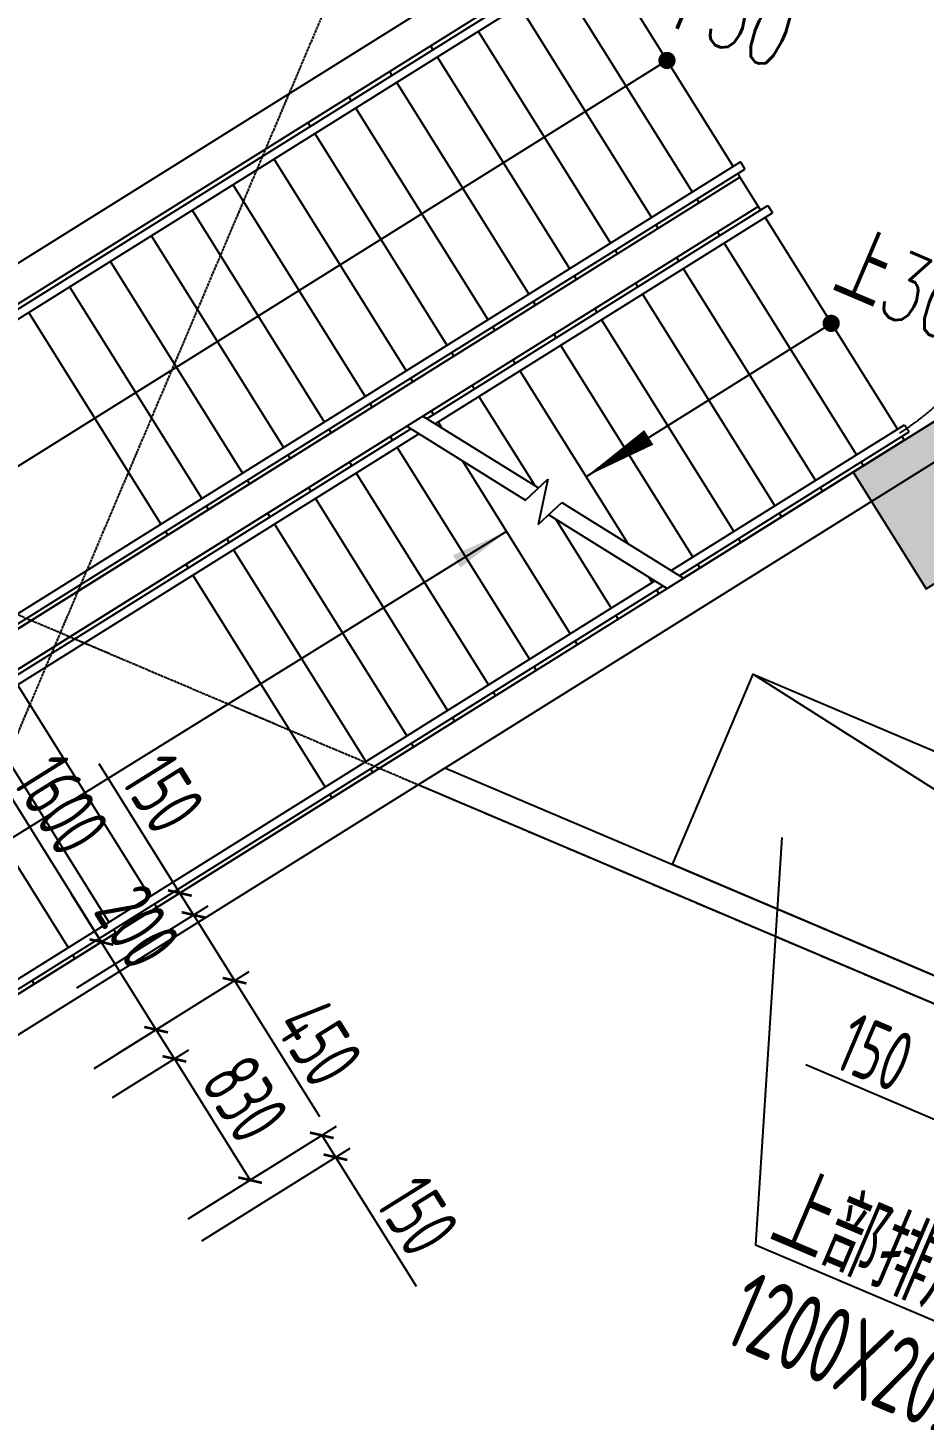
# Model space of a CAD drawing. Extents: x -3523 to 12007717, y -6694179 to 21431.
# Drawn here: x 11929599 to 11934805, y -6424148 to -6416064 of the extents above; entities that cross this region are included whole.
import ezdxf
from ezdxf.enums import TextEntityAlignment as Align
from ezdxf.xclip import XClip

# ---------------------------------------------------------------- set-up
doc = ezdxf.new("R2010")
doc.units = 0
doc.header["$LTSCALE"] = 10
doc.header["$MEASUREMENT"] = 0
doc.header["$XCLIPFRAME"] = 0
doc.linetypes.add('A3-RG-axis-100$0$CENTER', pattern=[2, 1.25, -0.25, 0.25, -0.25])
doc.linetypes.add('A3-RV-4F$0$DASH', pattern=[0.35, 0.25, -0.1])
for name, color, linetype in [('A3-RB-4F-100$0$A-DIMS-100', 1, 'Continuous'), ('A3-RG-axis-100$0$A-GRID', 1, 'A3-RG-axis-100$0$CENTER'), ('A3-RI-4F$0$A-WALL', 7, 'Continuous'), ('A3-RM-4F$0$A-EQPM', 55, 'Continuous'), ('A3-RS-1F$0$A-HATH-GRAY', 8, 'Continuous'), ('A3-RS-1F$0$A-WALL', 7, 'Continuous'), ('A3-RV-4F$0$A-STRS', 50, 'Continuous'), ('A3-RV-4F$0$A-STRS-HRAL', 80, 'Continuous'), ('A3-RV-4F$0$A-SYMB-STRS', 1, 'Continuous'), ('A3-SYMB-4F-100$0$A-SYMB', 4, 'Continuous'), ('A3-SYMB-4F-100$0$A-SYMB-AREA', 4, 'Continuous'), ('A3-SYMB-4F-100$0$A-SYMB-NAME', 4, 'Continuous'), ('A3-SYMB-4F-100$0$A-SYMB-NAME-E', 4, 'Continuous'), ('A3-SYMB-4F-100$0$A-SYMB-STRS', 1, 'Continuous')]:
    doc.layers.add(name, color=color, linetype=linetype)
doc.styles.add('A3-RB-4F-100$0$XD2008', font='xd-hzs.shx', dxfattribs={"width": 0.7, "bigfont": 'xd-hztxt.shx'})
doc.styles.add('A3-SYMB-4F-100$0$ECADI', font='hzs.shx', dxfattribs={"width": 0.7, "bigfont": 'hztxt.shx'})
doc.styles.add('A3-SYMB-4F-100$0$ECADI-TXT', font='simplex.shx', dxfattribs={"bigfont": 'hztxt.shx'})
doc.dimstyles.new('A3-RB-4F-100$0$XD100$0', dxfattribs={"dimscale": 100, "dimtxt": 3.5, "dimasz": 1, "dimexe": 1, "dimexo": 2, "dimgap": 0.5, "dimtad": 1, "dimdec": 0, "dimdsep": 46, "dimtxsty": 'A3-RB-4F-100$0$XD2008', "dimblk1": 'A3-RB-4F-100$0$_ARCHTICK', "dimblk2": 'A3-RB-4F-100$0$_ARCHTICK', "dimsah": 1, "dimcen": 2.5, "dimclrt": 4, "dimaunit": 1, "dimadec": 0, "dimazin": 0, "dimtfac": 1, "dimtdec": 0, "dimtix": 1, "dimtmove": 0, "dimatfit": 3, "dimfxl": 0, "dimtolj": 1, "dimtzin": 0, "dimarcsym": 0})

# ---------------------------------------------------------------- blocks, each defined once
blk = doc.blocks.new('A3-RI-4F')
at = {"layer": 'A3-RI-4F$0$A-WALL'}
for p, q in [((11925395.2, -6420020.5), (11932484.9, -6415590.4)), ((11925331.6, -6420296), (11932760.5, -6415654)), ((11926069.2, -6421721.8), (11933735.6, -6416931.4)), ((11933735.6, -6416931.4), (11933841.6, -6417101)), ((11926175.2, -6421891.4), (11933841.6, -6417101)), ((11925999.5, -6423887.9), (11935995.3, -6417641.9)), ((11926224.3, -6423983.3), (11936032.4, -6417854.5)), ((11932021.9, -6420360.6), (11935231.1, -6421722.8)), ((11931866.6, -6420457.6), (11935310.6, -6421919.5))]:
    blk.add_line(p, q, dxfattribs=at)
blk = doc.blocks.new('A3-RG-axis-100')
at = {"layer": 'A3-RG-axis-100$0$A-GRID'}
for p, q in [((11906717.6, -6409782.5), (11989058.9, -6444734.3)), ((11932913.4, -6412211.1), (11914822.5, -6454830.7))]:
    blk.add_line(p, q, dxfattribs=at)
blk.add_arc((11778730.7, -6694178.7), 294300, 57.267208, 69.150423, dxfattribs=at)
blk = doc.blocks.new('A3-SYMB-4F-100$0$ECADI-TAG-NAME')
at = {"layer": 'A3-SYMB-4F-100$0$A-SYMB-NAME', "style": 'A3-SYMB-4F-100$0$ECADI-TXT', "width": 0.7}
blk.add_attdef('CHINESENAME', (1.855, 1.528), '', height=4, dxfattribs=at)
at = {"layer": 'A3-SYMB-4F-100$0$A-SYMB-NAME-E', "style": 'A3-SYMB-4F-100$0$ECADI-TXT', "width": 0.7}
blk.add_attdef('ENGLISHLOW', (2.183, 6.956), '', height=2.5, dxfattribs=at)
blk = doc.blocks.new('A3-SYMB-4F-100$0$ECADI-TAG-ROOM')
at = {"layer": 'A3-SYMB-4F-100$0$A-SYMB-AREA', "style": 'A3-SYMB-4F-100$0$ECADI', "width": 0.7}
blk.add_attdef('340M2', text='', height=2.5, dxfattribs=at).set_placement((7.167, -1.75), align=Align.MIDDLE_LEFT)
at = {"layer": 'A3-SYMB-4F-100$0$A-SYMB-NAME', "style": 'A3-SYMB-4F-100$0$ECADI', "width": 0.7}
blk.add_attdef('CHINESENAME', (-5.125, 0.088), '', height=4.5, dxfattribs=at)
at = {"layer": 'A3-SYMB-4F-100$0$A-SYMB-NAME-E', "style": 'A3-SYMB-4F-100$0$ECADI', "width": 0.7}
for tag, p in [('ENGLISHHIGH', (-5.125, 8.04)), ('ENGLISHLOW', (-5.125, 4.84))]:
    blk.add_attdef(tag, p, '', height=2.5, dxfattribs=at)
blk = doc.blocks.new('A3-SYMB-4F-100')
at = {"layer": 'A3-SYMB-4F-100$0$A-SYMB'}
blk.add_lwpolyline([(11933978.6, -6420764.6), (11933825.2, -6423129), (11936171.5, -6424124.9)], dxfattribs=at)
ref = blk.add_blockref('A3-SYMB-4F-100$0$ECADI-TAG-ROOM', (11934355.8, -6423319.4), dxfattribs=dict(at, xscale=99.99999999989046, yscale=100.0000000001164, rotation=337))
ref.add_attrib('CHINESENAME', '上部排风井道开洞', (11933887.5, -6423111.1), dxfattribs={"height": 450, "rotation": 337, "style": 'A3-SYMB-4F-100$0$ECADI', "width": 0.7})
ref = blk.add_blockref('A3-SYMB-4F-100$0$ECADI-TAG-ROOM', (11934091, -6423895.2), dxfattribs=dict(at, xscale=99.99999999989046, yscale=100.0000000001164, rotation=337))
ref.add_attrib('CHINESENAME', '1200X2050', (11933622.7, -6423686.9), dxfattribs={"height": 450, "rotation": 337, "style": 'A3-SYMB-4F-100$0$ECADI', "width": 0.7})
at = {"layer": 'A3-SYMB-4F-100$0$A-SYMB-STRS'}
ref = blk.add_blockref('A3-SYMB-4F-100$0$ECADI-TAG-NAME', (11933015.1, -6416084.9), dxfattribs=dict(at, xscale=100, yscale=100, rotation=337))
ref.add_attrib('CHINESENAME', '下30', (11933245.5, -6416016.8), dxfattribs={"height": 400, "rotation": 337, "style": 'A3-SYMB-4F-100$0$ECADI-TXT', "width": 0.7})
ref = blk.add_blockref('A3-SYMB-4F-100$0$ECADI-TAG-NAME', (11934024.5, -6417667.5), dxfattribs=dict(at, xscale=100, yscale=100, rotation=337))
ref.add_attrib('CHINESENAME', '上30', (11934255, -6417599.4), dxfattribs={"height": 400, "rotation": 337, "style": 'A3-SYMB-4F-100$0$ECADI-TXT', "width": 0.7})
blk = doc.blocks.new('A3-RM-4F')
at = {"layer": 'A3-RM-4F$0$A-EQPM'}
blk.add_lwpolyline([(11935231.1, -6421722.8), (11933344.1, -6420921.8), (11933813, -6419817.2), (11935700, -6420618.2)], close=True, dxfattribs=at)
blk.add_lwpolyline([(11933813, -6419817.2), (11935318.5, -6420772.7), (11935231.1, -6421722.8)], dxfattribs=at)
blk = doc.blocks.new('A3-RB-4F-100$0$_ARCHTICK')
at = {"color": 0, "linetype": 'ByBlock', "const_width": 0.15}
blk.add_lwpolyline([(-0.5, -0.5), (0.5, 0.5)], dxfattribs=at)
blk = doc.blocks.new('*D2892')
at = {"layer": 'A3-RB-4F-100$0$A-DIMS-100', "color": 0, "lineweight": -2}
for p, q in [((11928819.4, -6420239.2), (11929263.4, -6419961.7)), ((11929178.6, -6420014.7), (11930026.5, -6421371.6)), ((11929667.3, -6421596), (11930111.3, -6421318.6))]:
    blk.add_line(p, q, dxfattribs=at)
at = {"layer": 'Defpoints', "color": 0}
for p in [(11928649.8, -6420345.1), (11930026.5, -6421371.6), (11929497.7, -6421702)]:
    blk.add_point(p, dxfattribs=at)
at = {"layer": 'A3-RB-4F-100$0$A-DIMS-100', "color": 0, "lineweight": -2, "xscale": 100, "yscale": 100, "zscale": 100}
for p, rotation in [((11929178.6, -6420014.7), 121.9999999998695), ((11930026.5, -6421371.6), 301.9999999998695)]:
    blk.add_blockref('A3-RB-4F-100$0$_ARCHTICK', p, dxfattribs=dict(at, rotation=rotation))
at = {"layer": 'A3-RB-4F-100$0$A-DIMS-100', "color": 4, "insert": (11929793.3, -6420573.9), "char_height": 350, "attachment_point": 5, "rotation": 302, "style": 'A3-RB-4F-100$0$XD2008'}
blk.add_mtext('\\A1;1600', dxfattribs=at)
blk = doc.blocks.new('*D2907')
at = {"layer": 'A3-RB-4F-100$0$A-DIMS-100', "color": 0, "lineweight": -2}
for p, q in [((11930482.1, -6421086.9), (11930014, -6420337.8)), ((11929804.7, -6421510.2), (11930566.9, -6421033.9)), ((11930561.6, -6421214.1), (11930482.1, -6421086.9)), ((11929884.2, -6421637.4), (11930646.4, -6421161.1))]:
    blk.add_line(p, q, dxfattribs=at)
at = {"layer": 'Defpoints', "color": 0}
for p in [(11930561.6, -6421214.1), (11929635.1, -6421616.2), (11929714.5, -6421743.4)]:
    blk.add_point(p, dxfattribs=at)
at = {"layer": 'A3-RB-4F-100$0$A-DIMS-100', "color": 0, "lineweight": -2, "xscale": 100, "yscale": 100, "zscale": 100}
for p, rotation in [((11930482.1, -6421086.9), 121.9997812810557), ((11930561.6, -6421214.1), 301.9997812810557)]:
    blk.add_blockref('A3-RB-4F-100$0$_ARCHTICK', p, dxfattribs=dict(at, rotation=rotation))
at = {"layer": 'A3-RB-4F-100$0$A-DIMS-100', "color": 4, "insert": (11930385.8, -6420508.3), "char_height": 350, "attachment_point": 5, "rotation": 301.99978, "style": 'A3-RB-4F-100$0$XD2008'}
blk.add_mtext('\\A1;150', dxfattribs=at)
blk = doc.blocks.new('*D2908')
at = {"layer": 'A3-RB-4F-100$0$A-DIMS-100', "color": 0, "lineweight": -2}
for p, q in [((11929884.2, -6421637.4), (11930646.4, -6421161.1)), ((11930561.6, -6421214.1), (11930800, -6421595.7)), ((11930122.6, -6422019), (11930884.8, -6421542.7)), ((11930800, -6421595.7), (11931292.8, -6422384.4))]:
    blk.add_line(p, q, dxfattribs=at)
at = {"layer": 'Defpoints', "color": 0}
for p in [(11930800, -6421595.7), (11929714.5, -6421743.4), (11929953, -6422125)]:
    blk.add_point(p, dxfattribs=at)
at = {"layer": 'A3-RB-4F-100$0$A-DIMS-100', "color": 0, "lineweight": -2, "xscale": 100, "yscale": 100, "zscale": 100}
for p, rotation in [((11930561.6, -6421214.1), 121.9997812810321), ((11930800, -6421595.7), 301.999781281032)]:
    blk.add_blockref('A3-RB-4F-100$0$_ARCHTICK', p, dxfattribs=dict(at, rotation=rotation))
at = {"layer": 'A3-RB-4F-100$0$A-DIMS-100', "color": 4, "insert": (11931290.2, -6421955.7), "char_height": 350, "attachment_point": 5, "rotation": 301.99978, "style": 'A3-RB-4F-100$0$XD2008'}
blk.add_mtext('\\A1;450', dxfattribs=at)
blk = doc.blocks.new('*D2915')
at = {"layer": 'A3-RB-4F-100$0$A-DIMS-100', "color": 0, "lineweight": -2}
for p, q in [((11932781.7, -6415404.9), (11932051.5, -6414236.3)), ((11924438.1, -6419111.5), (11932104.5, -6414321.1)), ((11925115.4, -6420195.3), (11924385.1, -6419026.7))]:
    blk.add_line(p, q, dxfattribs=at)
at = {"layer": 'Defpoints', "color": 0}
for p in [(11932104.5, -6414321.1), (11932887.7, -6415574.5), (11925221.3, -6420365)]:
    blk.add_point(p, dxfattribs=at)
at = {"layer": 'A3-RB-4F-100$0$A-DIMS-100', "color": 0, "lineweight": -2, "xscale": 100, "yscale": 100, "zscale": 100}
for p, rotation in [((11932104.5, -6414321.1), 31.99996788078337), ((11924438.1, -6419111.5), 211.9999678807833)]:
    blk.add_blockref('A3-RB-4F-100$0$_ARCHTICK', p, dxfattribs=dict(at, rotation=rotation))
at = {"layer": 'A3-RB-4F-100$0$A-DIMS-100', "color": 4, "insert": (11928152.1, -6416525.5), "char_height": 350, "attachment_point": 5, "rotation": 31.99997, "style": 'A3-RB-4F-100$0$XD2008'}
blk.add_mtext('\\A1;9040', dxfattribs=at)
blk = doc.blocks.new('*D2933')
at = {"layer": 'A3-RB-4F-100$0$A-DIMS-100', "color": 0, "lineweight": -2}
for p, q in [((11930344.4, -6421880.4), (11929851.6, -6421091.7)), ((11929985.2, -6422104.9), (11930429.2, -6421827.4)), ((11930450.4, -6422050), (11930344.4, -6421880.4)), ((11930091.2, -6422274.5), (11930535.2, -6421997.1))]:
    blk.add_line(p, q, dxfattribs=at)
at = {"layer": 'Defpoints', "color": 0}
for p in [(11930450.4, -6422050), (11929815.6, -6422210.9), (11929921.6, -6422380.5)]:
    blk.add_point(p, dxfattribs=at)
at = {"layer": 'A3-RB-4F-100$0$A-DIMS-100', "color": 0, "lineweight": -2, "xscale": 100, "yscale": 100, "zscale": 100}
for p, rotation in [((11930344.4, -6421880.4), 121.9997812812065), ((11930450.4, -6422050), 301.9997812812065)]:
    blk.add_blockref('A3-RB-4F-100$0$_ARCHTICK', p, dxfattribs=dict(at, rotation=rotation))
at = {"layer": 'A3-RB-4F-100$0$A-DIMS-100', "color": 4, "insert": (11930235.8, -6421282.1), "char_height": 350, "attachment_point": 5, "rotation": 301.99978, "style": 'A3-RB-4F-100$0$XD2008'}
blk.add_mtext('\\A1;200', dxfattribs=at)
blk = doc.blocks.new('*D2934')
at = {"layer": 'A3-RB-4F-100$0$A-DIMS-100', "color": 0, "lineweight": -2}
for p, q in [((11929884.2, -6421637.4), (11930646.4, -6421161.1)), ((11930561.6, -6421214.1), (11930800, -6421595.7)), ((11930122.6, -6422019), (11930884.8, -6421542.7)), ((11930800, -6421595.7), (11931292.8, -6422384.4))]:
    blk.add_line(p, q, dxfattribs=at)
at = {"layer": 'Defpoints', "color": 0}
for p in [(11930800, -6421595.7), (11929714.5, -6421743.4), (11929953, -6422125)]:
    blk.add_point(p, dxfattribs=at)
at = {"layer": 'A3-RB-4F-100$0$A-DIMS-100', "color": 0, "lineweight": -2, "xscale": 100, "yscale": 100, "zscale": 100}
for p, rotation in [((11930561.6, -6421214.1), 121.9997812810321), ((11930800, -6421595.7), 301.999781281032)]:
    blk.add_blockref('A3-RB-4F-100$0$_ARCHTICK', p, dxfattribs=dict(at, rotation=rotation))
at = {"layer": 'A3-RB-4F-100$0$A-DIMS-100', "color": 4, "insert": (11931290.2, -6421955.7), "char_height": 350, "attachment_point": 5, "rotation": 301.99978, "style": 'A3-RB-4F-100$0$XD2008'}
blk.add_mtext('\\A1;450', dxfattribs=at)
blk = doc.blocks.new('*D2935')
at = {"layer": 'A3-RB-4F-100$0$A-DIMS-100', "color": 0, "lineweight": -2}
for p, q in [((11930091.2, -6422274.5), (11930535.2, -6421997.1)), ((11930450.4, -6422050), (11930890.2, -6422753.9)), ((11930531, -6422978.4), (11930975, -6422700.9))]:
    blk.add_line(p, q, dxfattribs=at)
at = {"layer": 'Defpoints', "color": 0}
for p in [(11929921.6, -6422380.5), (11930890.2, -6422753.9), (11930361.4, -6423084.3)]:
    blk.add_point(p, dxfattribs=at)
at = {"layer": 'A3-RB-4F-100$0$A-DIMS-100', "color": 0, "lineweight": -2, "xscale": 100, "yscale": 100, "zscale": 100}
for p, rotation in [((11930450.4, -6422050), 121.9997812812106), ((11930890.2, -6422753.9), 301.9997812812106)]:
    blk.add_blockref('A3-RB-4F-100$0$_ARCHTICK', p, dxfattribs=dict(at, rotation=rotation))
at = {"layer": 'A3-RB-4F-100$0$A-DIMS-100', "color": 4, "insert": (11930861.1, -6422282.8), "char_height": 350, "attachment_point": 5, "rotation": 301.99978, "style": 'A3-RB-4F-100$0$XD2008'}
blk.add_mtext('\\A1;830', dxfattribs=at)
blk = doc.blocks.new('*D2936')
at = {"layer": 'A3-RB-4F-100$0$A-DIMS-100', "color": 0, "lineweight": -2}
for p, q in [((11930531, -6422978.4), (11931391.3, -6422440.8)), ((11931306.5, -6422493.8), (11931386, -6422621)), ((11930610.5, -6423105.6), (11931470.8, -6422568)), ((11931386, -6422621), (11931854.1, -6423370.1))]:
    blk.add_line(p, q, dxfattribs=at)
at = {"layer": 'Defpoints', "color": 0}
for p in [(11931386, -6422621), (11930361.4, -6423084.3), (11930440.9, -6423211.6)]:
    blk.add_point(p, dxfattribs=at)
at = {"layer": 'A3-RB-4F-100$0$A-DIMS-100', "color": 0, "lineweight": -2, "xscale": 100, "yscale": 100, "zscale": 100}
for p, rotation in [((11931306.5, -6422493.8), 121.9997812812441), ((11931386, -6422621), 301.9997812812442)]:
    blk.add_blockref('A3-RB-4F-100$0$_ARCHTICK', p, dxfattribs=dict(at, rotation=rotation))
at = {"layer": 'A3-RB-4F-100$0$A-DIMS-100', "color": 4, "insert": (11931863.9, -6422961.1), "char_height": 350, "attachment_point": 5, "rotation": 301.99978, "style": 'A3-RB-4F-100$0$XD2008'}
blk.add_mtext('\\A1;150', dxfattribs=at)
blk = doc.blocks.new('*D3174')
at = {"layer": 'A3-RB-4F-100$0$A-DIMS-100', "color": 0, "lineweight": -2}
for p, q in [((11935094.4, -6422045), (11934891.7, -6422522.5)), ((11934930.8, -6422430.4), (11934117.7, -6422085.3)), ((11935232.5, -6422103.6), (11935029.8, -6422581.1)), ((11935068.9, -6422489), (11934930.8, -6422430.4))]:
    blk.add_line(p, q, dxfattribs=at)
at = {"layer": 'Defpoints', "color": 0}
for p in [(11935172.5, -6421860.9), (11935310.6, -6421919.5), (11935068.9, -6422489)]:
    blk.add_point(p, dxfattribs=at)
at = {"layer": 'A3-RB-4F-100$0$A-DIMS-100', "color": 0, "lineweight": -2, "xscale": 100, "yscale": 100, "zscale": 100}
for p, rotation in [((11934930.8, -6422430.4), 156.9999981290088), ((11935068.9, -6422489), 336.9999981290088)]:
    blk.add_blockref('A3-RB-4F-100$0$_ARCHTICK', p, dxfattribs=dict(at, rotation=rotation))
at = {"layer": 'A3-RB-4F-100$0$A-DIMS-100', "color": 4, "insert": (11934520.1, -6422011.7), "char_height": 350, "attachment_point": 5, "rotation": 337, "style": 'A3-RB-4F-100$0$XD2008'}
blk.add_mtext('\\A1;150', dxfattribs=at)
blk = doc.blocks.new('A3-RV-4F')
at = {"layer": 'A3-RV-4F$0$A-STRS'}
for points in [[(11926598.3, -6419504.5), (11932887.7, -6415574.5), (11932900.9, -6415595.7)], [(11932927.4, -6415638.1), (11933695.8, -6416867.8)], [(11932690, -6415786.5), (11933458.4, -6417016.1)], [(11932452.5, -6415934.8), (11933220.9, -6417164.5)], [(11932215.1, -6416083.2), (11932983.5, -6417312.9)], [(11931937.9, -6416168), (11931951.1, -6416189.2)], [(11931977.6, -6416231.6), (11932746, -6417461.3)], [(11931700.4, -6416316.4), (11931713.7, -6416337.6)], [(11931740.2, -6416380), (11932508.6, -6417609.6)], [(11931463, -6416464.7), (11931476.2, -6416485.9)], [(11931502.7, -6416528.3), (11932271.1, -6417758)], [(11931225.5, -6416613.1), (11931238.8, -6416634.3)], [(11931265.3, -6416676.7), (11932033.6, -6417906.4)], [(11931027.8, -6416825.1), (11931796.2, -6418054.8)], [(11928111, -6420446), (11933735.6, -6416931.4)], [(11930790.4, -6416973.5), (11931558.7, -6418203.2)], [(11933722.3, -6416910.2), (11933735.6, -6416931.4)], [(11933484.9, -6417058.5), (11933498.1, -6417079.7)], [(11930552.9, -6417121.9), (11931321.3, -6418351.5)], [(11931894.2, -6418317.8), (11933841.6, -6417101), (11933854.8, -6417122.2)], [(11933247.4, -6417206.9), (11933260.7, -6417228.1)], [(11933881.3, -6417164.6), (11934649.7, -6418394.2)], [(11930315.5, -6417270.2), (11931083.8, -6418499.9)], [(11933604.1, -6417249.3), (11933617.4, -6417270.5)], [(11933010, -6417355.3), (11933023.2, -6417376.5)], [(11933643.9, -6417312.9), (11934412.2, -6418542.6)], [(11930078, -6417418.6), (11930846.4, -6418648.3)], [(11933366.7, -6417397.7), (11933379.9, -6417418.9)], [(11933406.4, -6417461.3), (11934174.8, -6418691)], [(11932772.5, -6417503.7), (11932785.8, -6417524.9)], [(11933129.2, -6417546.1), (11933142.5, -6417567.3)], [(11929840.5, -6417567), (11930608.9, -6418796.7)], [(11933168.9, -6417609.7), (11933937.3, -6418839.4)], [(11932535.1, -6417652), (11932548.3, -6417673.2)], [(11932891.7, -6417694.5), (11932905, -6417715.7)], [(11929603.1, -6417715.4), (11930371.5, -6418945)], [(11932931.5, -6417758.1), (11933699.9, -6418987.7)], [(11932297.6, -6417800.4), (11932310.8, -6417821.6)], [(11932654.3, -6417842.8), (11932667.5, -6417864)], [(11932060.1, -6417948.8), (11932073.4, -6417970)], [(11932694, -6417906.4), (11933462.4, -6419136.1)], [(11932416.8, -6417991.2), (11932430.1, -6418012.4)], [(11931822.7, -6418097.2), (11931835.9, -6418118.4)], [(11932456.6, -6418054.8), (11933083.4, -6419057.9)], [(11932179.4, -6418139.6), (11932192.6, -6418160.8)], [(11931585.2, -6418245.6), (11931598.5, -6418266.8)], [(11932219.1, -6418203.2), (11932543.1, -6418721.7)], [(11931941.9, -6418288), (11931955.2, -6418309.2)], [(11931981.7, -6418351.6), (11932002.8, -6418385.5)], [(11926188.4, -6421912.6), (11926175.2, -6421891.4), (11931799.7, -6418376.8)], [(11931347.8, -6418393.9), (11931361, -6418415.1)], [(11931704.5, -6418436.4), (11931717.7, -6418457.6)], [(11934676.2, -6418436.6), (11934689.4, -6418457.8), (11933406.9, -6419259.2)], [(11931744.2, -6418500), (11932512.6, -6419729.6)], [(11931110.3, -6418542.3), (11931123.6, -6418563.5)], [(11931467, -6418584.7), (11931480.3, -6418605.9)], [(11932123.3, -6418578.2), (11932750.1, -6419581.3)], [(11934438.7, -6418585), (11934452, -6418606.2)], [(11931506.8, -6418648.3), (11932275.2, -6419878)], [(11930872.9, -6418690.7), (11930886.1, -6418711.9)], [(11931229.6, -6418733.1), (11931242.8, -6418754.3)], [(11934201.3, -6418733.4), (11934214.5, -6418754.6)], [(11930635.4, -6418839.1), (11930648.7, -6418860.3)], [(11931269.3, -6418796.7), (11932037.7, -6420026.4)], [(11930992.1, -6418881.5), (11931005.4, -6418902.7)], [(11932663.5, -6418914.4), (11932987.5, -6419432.9)], [(11933963.8, -6418881.8), (11933977.1, -6418903)], [(11930398, -6418987.4), (11930411.2, -6419008.6)], [(11931031.9, -6418945.1), (11931800.2, -6420174.8)], [(11930754.7, -6419029.9), (11930767.9, -6419051.1)], [(11933726.4, -6419030.1), (11933739.6, -6419051.3)], [(11930794.4, -6419093.5), (11931562.8, -6420323.1)], [(11930517.2, -6419178.2), (11930530.5, -6419199.4)], [(11930557, -6419241.8), (11931325.3, -6420471.5)], [(11933488.9, -6419178.5), (11933502.2, -6419199.7)], [(11931351.8, -6420513.9), (11931365.1, -6420535.1), (11933312.5, -6419318.3)], [(11933203.8, -6419250.6), (11933225, -6419284.5)], [(11933251.5, -6419326.9), (11933264.7, -6419348.1)], [(11933014, -6419475.3), (11933027.3, -6419496.5)], [(11932776.6, -6419623.7), (11932789.8, -6419644.9)], [(11932539.1, -6419772), (11932552.4, -6419793.2)], [(11929539.3, -6419877.8), (11930307.7, -6421107.4)], [(11932301.7, -6419920.4), (11932314.9, -6419941.6)], [(11929301.8, -6420026.1), (11930070.2, -6421255.8)], [(11932064.2, -6420068.8), (11932077.4, -6420090)], [(11929064.4, -6420174.5), (11929832.8, -6421404.2)], [(11931826.7, -6420217.2), (11931840, -6420238.4)], [(11931589.3, -6420365.5), (11931602.5, -6420386.7)], [(11930347.4, -6421171), (11931365.1, -6420535.1)], [(11930334.2, -6421149.8), (11930347.4, -6421171), (11927023.1, -6423248.3), (11927009.8, -6423227.1)], [(11930096.7, -6421298.2), (11930110, -6421319.4)], [(11929859.3, -6421446.6), (11929872.5, -6421467.8)], [(11929621.8, -6421595), (11929635.1, -6421616.2)]]:
    blk.add_lwpolyline(points, dxfattribs=at)
at = {"layer": 'A3-RV-4F$0$A-STRS-HRAL'}
for p, q in [((11931917.8, -6418332.5), (11933897.2, -6417095.7)), ((11931965.1, -6418362), (11933923.7, -6417138.1)), ((11933336, -6419215.1), (11934692.1, -6418367.7)), ((11933383.3, -6419244.5), (11934718.6, -6418410.1)), ((11934692.1, -6418367.7), (11934718.6, -6418410.1))]:
    blk.add_line(p, q, dxfattribs=at)
for points in [[(11926621.9, -6419519.2), (11932943.4, -6415569.2), (11932969.9, -6415611.6)], [(11926669.2, -6419548.7), (11932969.9, -6415611.6)], [(11928060.9, -6420388.8), (11933738.2, -6416841.2), (11933764.7, -6416883.7)], [(11928087.4, -6420431.2), (11933764.7, -6416883.7)], [(11933897.2, -6417095.7), (11933923.7, -6417138.1)], [(11926146, -6421939.1), (11931823.4, -6418391.5)], [(11926172.5, -6421981.5), (11931870.6, -6418421)], [(11926940.9, -6423211.2), (11933241.6, -6419274.1)], [(11926940.9, -6423211.2), (11926967.4, -6423253.6), (11933288.8, -6419303.5)]]:
    blk.add_lwpolyline(points, dxfattribs=at)
at = {"layer": 'A3-RV-4F$0$A-SYMB-STRS'}
for p, q in [((11927544.9, -6419856.4), (11933311.6, -6416252.9)), ((11932840.8, -6418669.7), (11934265.5, -6417779.4)), ((11931894.2, -6418317.8), (11932564.8, -6418735.2)), ((11931799.7, -6418376.8), (11932489.3, -6418805.9)), ((11932489.3, -6418805.9), (11932619.5, -6418684)), ((11932619.5, -6418684), (11932564.1, -6418947.2)), ((11932564.1, -6418947.2), (11932700.4, -6418819.6)), ((11932700.4, -6418819.6), (11933406.9, -6419259.2)), ((11932624.9, -6418890.3), (11933312.5, -6419318.3)), ((11932379.5, -6418988.2), (11926599.1, -6422569.9))]:
    blk.add_line(p, q, dxfattribs=at)
at = {"layer": 'A3-RV-4F$0$A-SYMB-STRS', "linetype": 'A3-RV-4F$0$DASH'}
blk.add_lwpolyline([(11932914.2, -6415616.9, -0.415244), (11934983.9, -6416098.6), (11935137.3, -6416344, -0.415244), (11934662.9, -6418415.4)], format="xyb", dxfattribs=at)
at = {"layer": 'A3-RV-4F$0$A-SYMB-STRS', "extrusion": (6.84426e-15, 1.20972e-14, -1), "const_width": 50, "elevation": 0}
for points in [[(-11933286.7, -6416254.7, -1), (-11933336.6, -6416251.1, -1)], [(-11934240.6, -6417781.2, -1), (-11934290.4, -6417777.6, -1)]]:
    blk.add_lwpolyline(points, format="xyb", close=True, dxfattribs=at)
at = {"layer": 'A3-RV-4F$0$A-SYMB-STRS'}
blk.add_lwpolyline([(11932840.8, -6418669.7, 0, 100, 0), (11933205.9, -6418441.5, 100, 100, 0)], format="xyseb", dxfattribs=at)
at = {"layer": 'A3-RV-4F$0$A-SYMB-STRS', "extrusion": (2.86986e-09, 6.12683e-09, -1)}
blk.add_solid([(-11932069.1, -6419125.3, 0), (-11932112.4, -6419197.5, 0), (-11932379.5, -6418988.2, 0)], dxfattribs=at)
blk = doc.blocks.new('A3-RS-1F')
at = {"layer": 'A3-RS-1F$0$A-HATH-GRAY'}
blk.add_hatch(color=256, dxfattribs=at).paths.add_polyline_path([(11934392.6, -6418643.3), (11934816.5, -6419321.7), (11935749.4, -6418738.8), (11935325.5, -6418060.4)])
at = {"layer": 'A3-RS-1F$0$A-WALL'}
blk.add_3dface([(11934392.6, -6418643.3), (11934816.5, -6419321.7), (11935749.4, -6418738.8), (11935325.5, -6418060.4)], dxfattribs=at)
blk = doc.blocks.new('A3-RB-4F-100')
at = {"layer": 'A3-RB-4F-100$0$A-DIMS-100'}
for p1, p2, distance, picture, middle in [((11925221.3, -6420365), (11932887.7, -6415574.5), 1478, '*D2915', (11928152.1, -6416525.5)), ((11929921.6, -6422380.5), (11930361.4, -6423084.3), 623.5, '*D2935', (11930861.1, -6422282.8))]:
    dim = blk.add_aligned_dim(p1=p1, p2=p2, distance=distance, dimstyle='A3-RB-4F-100$0$XD100$0', override={"dimasz": 1, "dimadec": 3}, dxfattribs=at)
    dim.commit()
    dim.dimension.update_dxf_attribs({"geometry": picture, "text_midpoint": middle})
dim = blk.add_aligned_dim(p1=(11928649.8, -6420345.1), p2=(11929497.7, -6421702), distance=623.5, text='1600', dimstyle='A3-RB-4F-100$0$XD100$0', override={"dimasz": 1, "dimadec": 3}, dxfattribs=at)
dim.commit()
dim.dimension.update_dxf_attribs({"geometry": '*D2892', "text_midpoint": (11929793.3, -6420573.9)})
for base, p1, p2, angle, override, picture, middle in [((11930561.6, -6421214.1), (11929635.1, -6421616.2), (11929714.5, -6421743.4), 301.99978, {"dimasz": 1, "dimadec": 3}, '*D2907', (11930195, -6420627.5)), ((11930800, -6421595.7), (11929714.5, -6421743.4), (11929953, -6422125), 301.99978, {"dimasz": 1, "dimadec": 3}, '*D2908', (11931099.4, -6422074.9)), ((11930800, -6421595.7), (11929714.5, -6421743.4), (11929953, -6422125), 301.99978, {"dimasz": 1, "dimadec": 3}, '*D2934', (11931099.4, -6422074.9)), ((11935068.9, -6422489), (11935172.5, -6421860.9), (11935310.6, -6421919.5), 337, {"dimadec": 3}, '*D3174', (11934432.2, -6422218.8)), ((11931386, -6422621), (11930361.4, -6423084.3), (11930440.9, -6423211.6), 301.99978, {"dimasz": 1, "dimadec": 3}, '*D2936', (11931673.1, -6423080.4))]:
    dim = blk.add_linear_dim(base=base, p1=p1, p2=p2, angle=angle, dimstyle='A3-RB-4F-100$0$XD100$0', override=override, dxfattribs=at)
    dim.commit()
    dim.dimension.update_dxf_attribs({"geometry": picture, "text_midpoint": middle, "dimtype": 129})
dim = blk.add_linear_dim(base=(11930450.4, -6422050), p1=(11929815.6, -6422210.9), p2=(11929921.6, -6422380.5), angle=301.99978, text='200', dimstyle='A3-RB-4F-100$0$XD100$0', override={"dimasz": 1, "dimadec": 3}, dxfattribs=at)
dim.commit()
dim.dimension.update_dxf_attribs({"geometry": '*D2933', "text_midpoint": (11930045, -6421401.3), "dimtype": 129})

msp = doc.modelspace()

# ---------------------------------------------------------------- block references
for name in ['A3-RB-4F-100', 'A3-RI-4F', 'A3-RG-axis-100', 'A3-SYMB-4F-100', 'A3-RM-4F', 'A3-RV-4F']:
    msp.add_blockref(name, (0, 0))
ref = msp.add_blockref('A3-RS-1F', (0, 0))
XClip(ref).set_block_clipping_path([(11871425.4322899505, -6415321.6611522771), (11906602.3863900397, -6425223.3304480491), (11927660.6718041506, -6433885.5894491719), (11979180.2172092292, -6452870.0973187089), (12006666.0703704003, -6383055.1873073513), (11899640.5729718395, -6357118.50795958), (11882000.8699817006, -6406957.6178313009)])

doc.saveas('drawing.dxf')
